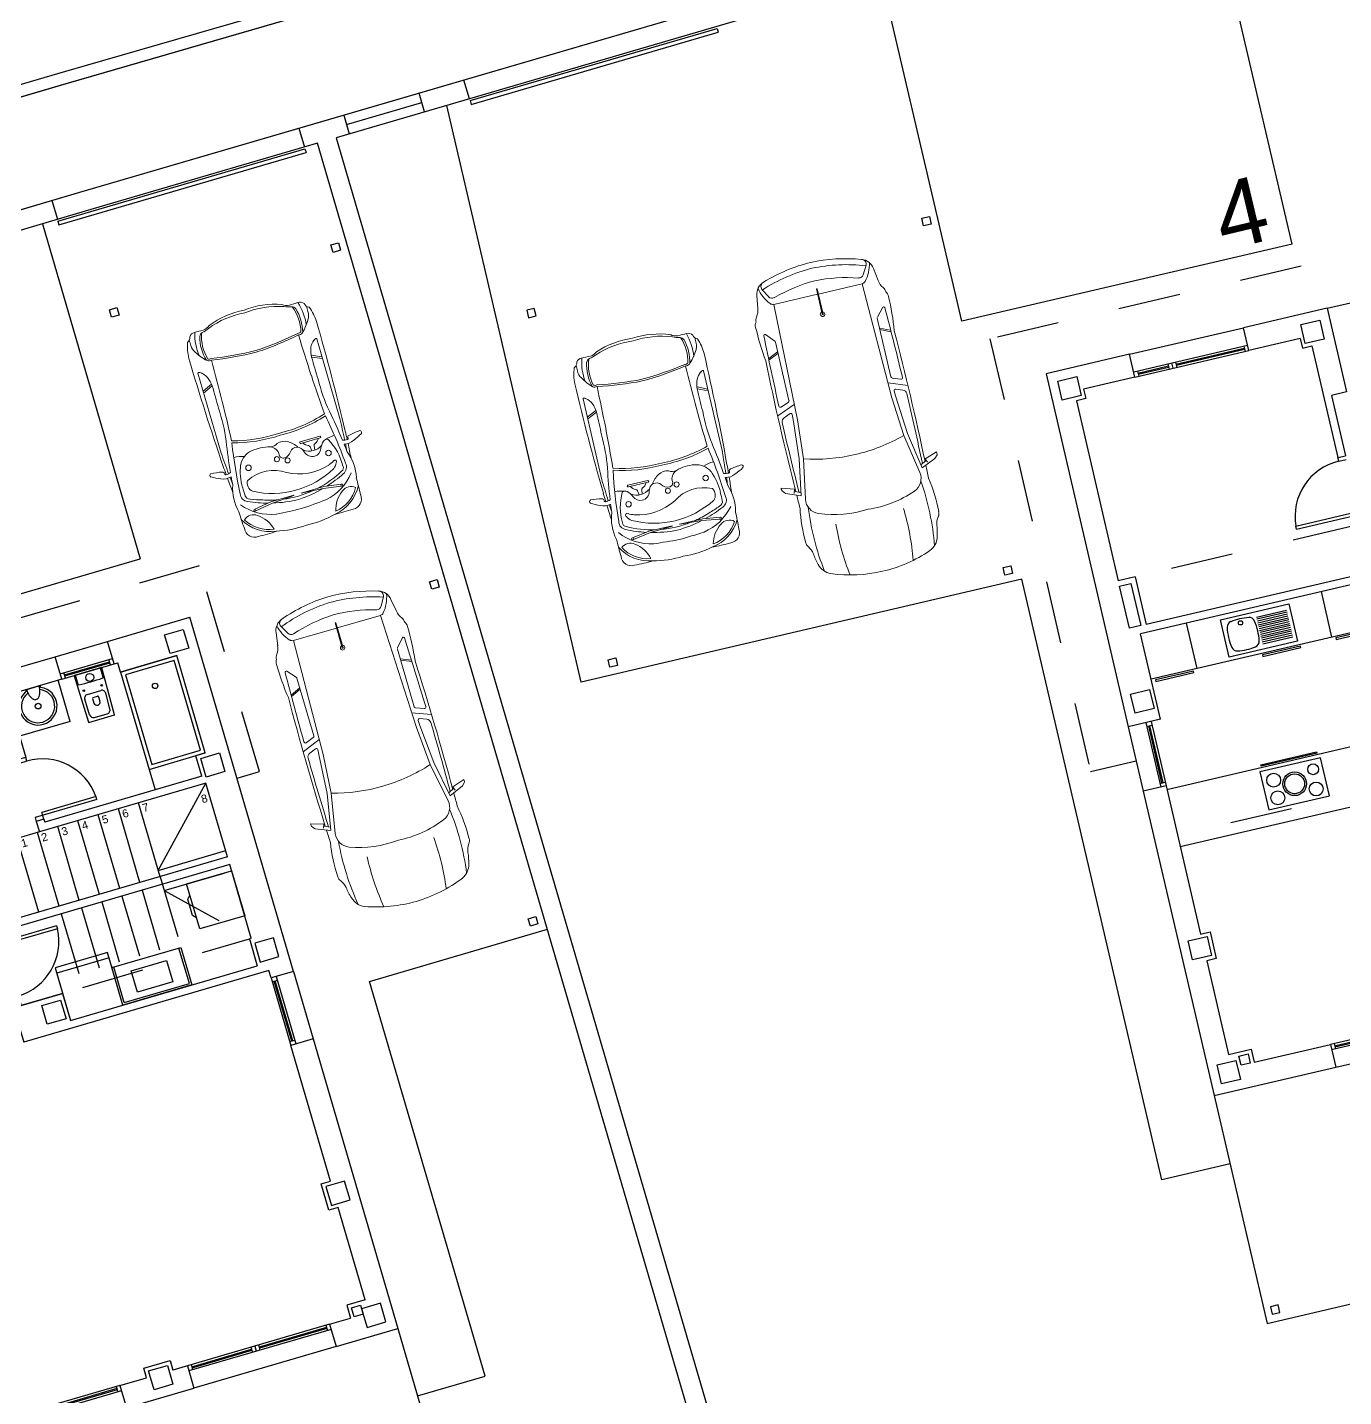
# Model space of a CAD drawing. Header units: millimetres. Extents: x 441061 to 442903, y 4515148 to 4515613.
# Drawn here: x 442600.878 to 442602.987, y 4515551.9 to 4515554.094 of the extents above; entities that cross this region are included whole.
import ezdxf
from ezdxf.enums import TextEntityAlignment as Align

# ---------------------------------------------------------------- set-up
doc = ezdxf.new("R2010")
doc.units = ezdxf.units.MM
doc.linetypes.add('CONTINUA', pattern=[0])
doc.linetypes.add('RAYITAS', pattern=[0.375, 0.25, -0.125])
for name, color, linetype in [('01_mono BAJA', 2, 'Continuous'), ('01_piscinas', 254, 'Continuous'), ('01_proyección', 4, 'RAYITAS')]:
    doc.layers.add(name, color=color, linetype=linetype)
doc.layers.add('01_muebles_B', color=254, linetype='Continuous', lineweight=5)
doc.styles.add('Estilo1', font='swissel.ttf')
doc.styles.add('NIEVES2', font='sanss___.ttf')

# ---------------------------------------------------------------- blocks, each defined once
blk = doc.blocks.new('A$C6A825EFA')
at = {"layer": '01_mono BAJA', "color": 254}
for p, q in [((1.1, 12.5, 0), (0, 12.5, 0)), ((0, 12.5, 0), (0, 7.855, 0)), ((1.1, 12.2, 0), (1.1, 12.5, 0)), ((1.1, 12.5, 0), (2.6, 12.5, 0)), ((3.7, 12.5, 0), (2.6, 12.5, 0)), ((2.6, 12.2, 0), (2.6, 12.5, 0)), ((3.7, 12.5, 0), (3.7, 11.4, 0)), ((3.7, 12.5, 0), (5.2, 12.5, 0)), ((1.1, 12.2, 0), (0.425, 12.2, 0)), ((0.425, 12.2), (0.425, 12.075)), ((1.1, 12.27, 0), (2.6, 12.27, 0)), ((1.1, 12.2, 0), (2.6, 12.2, 0)), ((1.15, 12.27, 0), (1.15, 12.2, 0)), ((1.15, 12.242, 0), (1.55, 12.242, 0)), ((1.15, 12.228, 0), (1.55, 12.228, 0)), ((1.55, 12.27, 0), (1.55, 12.2, 0)), ((1.6, 12.27, 0), (1.6, 12.2, 0)), ((1.65, 12.27, 0), (1.65, 12.2, 0)), ((1.65, 12.242, 0), (2.55, 12.242, 0)), ((1.65, 12.228, 0), (2.55, 12.228, 0)), ((2.55, 12.27, 0), (2.55, 12.2, 0)), ((3.275, 12.2, 0), (2.6, 12.2, 0)), ((3.275, 12.2), (3.275, 12.075)), ((0.3, 12.075, 0), (0.3, 9.705, 0)), ((0.425, 12.075), (0.3, 12.075)), ((3.275, 12.075), (3.4, 12.075)), ((3.4, 12.075, 0), (3.4, 10.606, 0)), ((3.7, 11.4, 0), (3.5, 11.4, 0)), ((3.5, 11.4, 0), (3.5, 10.606, 0)), ((3.4, 10.606, 0), (3.5, 10.606, 0)), ((3.4, 10.556, 0), (3.4, 10.606, 0)), ((3.4, 10.556, 0), (3.5, 10.556, 0)), ((2.676, 9.831, 0), (2.676, 9.872, 0)), ((2.676, 9.872, 0), (3.4, 9.872, 0)), ((2.676, 9.831, 0), (3.5, 9.831, 0)), ((0.52, 9.705, 0), (0.3, 9.705, 0)), ((0.52, 9.705, 0), (0.52, 9.08, 0)), ((3.4, 8.98, 0), (0.425, 8.98, 0)), ((0.425, 7.855, 0), (0.425, 8.98, 0)), ((3.4, 9.08, 0), (0.52, 9.08, 0)), ((1.025, 8.98, 0), (1.025, 8.38, 0)), ((2.8, 8.98, 0), (2.8, 8.38, 0)), ((1.462, 8.43, 0), (1.462, 8.92, 0)), ((1.462, 8.92, 0), (2.362, 8.92, 0)), ((1.921, 8.85, 0), (2.317, 8.85, 0)), ((1.921, 8.825, 0), (2.317, 8.825, 0)), ((1.921, 8.8, 0), (2.317, 8.8, 0)), ((2.362, 8.92, 0), (2.362, 8.43, 0)), ((1.921, 8.775, 0), (2.317, 8.775, 0)), ((1.921, 8.75, 0), (2.317, 8.75, 0)), ((1.921, 8.725, 0), (2.317, 8.725, 0)), ((1.921, 8.7, 0), (2.317, 8.7, 0)), ((1.921, 8.675, 0), (2.317, 8.675, 0)), ((1.921, 8.65, 0), (2.317, 8.65, 0)), ((1.921, 8.625, 0), (2.317, 8.625, 0)), ((2.362, 8.43, 0), (1.462, 8.43, 0)), ((1.921, 8.6, 0), (2.317, 8.6, 0)), ((1.921, 8.575, 0), (2.317, 8.575, 0)), ((1.921, 8.55, 0), (2.317, 8.55, 0)), ((1.921, 8.525, 0), (2.317, 8.525, 0)), ((1.921, 8.5, 0), (2.317, 8.5, 0)), ((3.4, 8.38, 0), (0.425, 8.38, 0)), ((0.425, 7.855, 0), (0, 7.855, 0)), ((0, 7.855, 0), (0, 7.005, 0)), ((0.23, 7.855, 0), (0.23, 7.005, 0)), ((0.23, 7.805, 0), (0.3, 7.805, 0)), ((0.258, 7.055, 0), (0.258, 7.805, 0)), ((0.272, 7.055, 0), (0.272, 7.805, 0)), ((0.3, 7.855, 0), (0.3, 7.005, 0)), ((0.23, 7.055, 0), (0.3, 7.055, 0)), ((0.3, 7.005, 0), (0, 7.005, 0)), ((0, 7.005, 0), (0, 3, 0)), ((0.3, 7.005, 0), (0.3, 5.055, 0)), ((3.4, 6.955, 0), (0.3, 6.955, 0)), ((3.4, 6.205, 0), (0.3, 6.205, 0)), ((0.3, 4.705, 0), (0.3, 3.47, 0)), ((0.3, 3.47, 0), (0.595, 3.47, 0)), ((0.595, 3.47, 0), (0.595, 3.3, 0)), ((0.595, 3.3, 0), (1.6, 3.3, 0)), ((1.6, 3.3, 0), (1.6, 3, 0)), ((4.4, 3.3, 0), (1.6, 3.3, 0)), ((4.4, 3.23, 0), (1.6, 3.23, 0)), ((1.65, 3.3, 0), (1.65, 3.23, 0)), ((1.65, 3.272, 0), (3.35, 3.272, 0)), ((1.65, 3.258, 0), (3.35, 3.258, 0)), ((0, 3, 0), (1.6, 3, 0)), ((0, 3), (0, 0, 0)), ((1.6, 3, 0), (4.4, 3, 0)), ((0, 0, 0), (15.7, 0, 0))]:
    blk.add_line(p, q, dxfattribs=at)
for points in [[(0.375, 12.125), (0.125, 12.125), (0.125, 12.375), (0.375, 12.375), (0.375, 12.125)], [(3.575, 12.125), (3.325, 12.125), (3.325, 12.375), (3.575, 12.375), (3.575, 12.125)], [(0.375, 8.005), (0.125, 8.005), (0.125, 8.255), (0.375, 8.255), (0.375, 8.005)], [(0.375, 4.755), (0.125, 4.755), (0.125, 5.005), (0.375, 5.005), (0.375, 4.755)], [(0.375, 3.125), (0.125, 3.125), (0.125, 3.375), (0.375, 3.375), (0.375, 3.125)]]:
    blk.add_lwpolyline(points, close=True, dxfattribs=at)
at = {"layer": '01_mono BAJA', "color": 254, "elevation": 0}
for points in [[(0.3, 9.635), (0.45, 9.635), (0.45, 9.08), (0.3, 9.08)], [(0.478, 8.36), (0.478, 8.34), (0.978, 8.34), (0.978, 8.36)], [(1.887, 8.36), (1.887, 8.34), (2.387, 8.34), (2.387, 8.36)], [(2.85, 8.36), (2.85, 8.34), (3.35, 8.34), (3.35, 8.36)], [(1.513, 6.408), (2.313, 6.408), (2.312, 6.908), (1.512, 6.908)], [(2.28, 6.975), (1.545, 6.975), (1.545, 6.995), (2.28, 6.995)], [(0.425, 3.42), (0.545, 3.42), (0.545, 3.3), (0.425, 3.3)], [(0.19, 0.2), (0.09, 0.2), (0.09, 0.1), (0.19, 0.1)]]:
    blk.add_lwpolyline(points, close=True, dxfattribs=at)
blk.add_lwpolyline([(0.3, 5.055), (0.425, 5.055), (0.425, 4.705), (0.3, 4.705)], dxfattribs=at)
at = {"layer": '01_mono BAJA', "color": 254}
for centre, radius in [((1.704, 8.825, 0), 0.0275), ((1.66, 6.765, 0), 0.089), ((2.185, 6.785, 0), 0.0693), ((1.912, 6.658, 0), 0.152), ((1.912, 6.658, 0), 0.127), ((1.66, 6.531, 0), 0.089), ((2.165, 6.531, 0), 0.089)]:
    blk.add_circle(centre, radius, dxfattribs=at)
for centre, radius, start, end in [((3.4, 9.831, 0), 0.725, 90, 176.7242), ((2.262, 8.675, 0), 0.75, 169.8852, 190.1148), ((1.598, 8.794, 0), 0.075, 99.0787, 169.8852), ((1.704, 8.127, 0), 0.75, 80.9213, 99.0787), ((1.811, 8.794, 0), 0.075, 10.1148, 80.9213), ((1.146, 8.675, 0), 0.75, 349.8852, 10.1148), ((1.598, 8.557, 0), 0.075, 190.1148, 260.9213), ((1.704, 9.223, 0), 0.75, 260.9213, 279.0787), ((1.811, 8.557, 0), 0.075, 279.0787, 349.8852)]:
    blk.add_arc(centre, radius, start, end, dxfattribs=at)
at = {"layer": '01_proyección', "color": 120, "ltscale": 0.25}
for p, q in [((3.4, 9.705, 0), (0.52, 9.705, 0)), ((3.4, 6.355, 0), (0.3, 6.355, 0))]:
    blk.add_line(p, q, dxfattribs=at)
at = {"layer": '01_proyección', "color": 120, "ltscale": 0.25, "elevation": 0}
blk.add_lwpolyline([(15.7, 7.405), (16.3, 7.405), (16.3, 13.1), (-0.6, 13.1), (-0.6, 7.405), (0, 7.405)], dxfattribs=at)
blk = doc.blocks.new('A$C48161785')
at = {"layer": '01_mono BAJA', "color": 254, "linetype": 'CONTINUA'}
for p, q in [((1.1, 12.5), (0, 12.5)), ((0, 12.5), (0, 7.855)), ((1.1, 12.2), (1.1, 12.5)), ((1.1, 12.5), (2.6, 12.5)), ((3.7, 12.5), (2.6, 12.5)), ((2.6, 12.2), (2.6, 12.5)), ((3.7, 12.5), (3.7, 11.4)), ((3.7, 12.5), (5.2, 12.5)), ((5.5, 12.5), (5.2, 12.5)), ((5.2, 12.5), (5.2, 11.4)), ((5.2, 12.5), (6.225, 12.5)), ((6.225, 12.2), (6.225, 12.5)), ((6.225, 12.5), (6.925, 12.5)), ((6.925, 12.2), (6.925, 12.5)), ((6.925, 12.5), (8.025, 12.5)), ((8.025, 7.77, 0), (8.025, 12.5)), ((1.1, 12.2), (0.425, 12.2)), ((0.425, 12.2, 0), (0.425, 12.075, 0)), ((1.1, 12.27, 0), (2.6, 12.27, 0)), ((1.1, 12.2, 0), (2.6, 12.2, 0)), ((1.15, 12.27), (1.15, 12.2)), ((1.15, 12.242), (1.55, 12.242, 0)), ((1.15, 12.228), (1.55, 12.228, 0)), ((1.55, 12.27, 0), (1.55, 12.2, 0)), ((1.6, 12.27, 0), (1.6, 12.2, 0)), ((1.65, 12.27, 0), (1.65, 12.2, 0)), ((1.65, 12.242, 0), (2.55, 12.242, 0)), ((1.65, 12.228, 0), (2.55, 12.228, 0)), ((2.55, 12.27, 0), (2.55, 12.2, 0)), ((3.275, 12.2), (2.6, 12.2)), ((3.275, 12.2, 0), (3.275, 12.075, 0)), ((5.5, 12.2), (5.5, 11.366)), ((6.225, 12.2), (5.5, 12.2)), ((5.741, 12.198), (5.741, 12.183)), ((5.743, 12.2), (5.931, 12.2)), ((5.934, 12.198), (5.933, 12.183)), ((6.175, 11.65), (6.175, 12.2)), ((6.225, 12.27), (6.925, 12.27)), ((6.225, 12.2), (6.925, 12.2)), ((6.275, 12.2), (6.275, 12.27)), ((6.275, 12.242), (6.875, 12.242)), ((6.275, 12.228), (6.875, 12.228)), ((6.409, 12.073), (6.407, 12.2)), ((6.741, 12.073), (6.743, 12.2)), ((6.875, 12.2), (6.875, 12.27)), ((6.925, 12.2), (6.975, 12.2, 0)), ((6.975, 12.075, 0), (6.975, 12.2, 0)), ((0.3, 12.075), (0.3, 9.705)), ((0.425, 12.075, 0), (0.3, 12.075, 0)), ((3.275, 12.075, 0), (3.4, 12.075, 0)), ((3.4, 12.075), (3.4, 10.606)), ((5.853, 12.043), (5.822, 12.043)), ((6.975, 12.075, 0), (7.725, 12.075, 0)), ((7.725, 10.775, 0), (7.725, 12.075, 0)), ((6.439, 11.659), (6.435, 11.869)), ((6.485, 11.92), (6.665, 11.92)), ((6.535, 11.85), (6.535, 11.79)), ((6.545, 11.86), (6.605, 11.86)), ((6.615, 11.85), (6.615, 11.79)), ((6.711, 11.659), (6.715, 11.869)), ((6.175, 11.65), (5.5, 11.65)), ((6.489, 11.61), (6.661, 11.61)), ((3.77, 11.43), (3.77, 11.4)), ((3.785, 11.5), (3.785, 11.44)), ((4.58, 11.5), (4.58, 11.44)), ((4.595, 11.43), (4.595, 11.4)), ((4.665, 11.5), (4.665, 11.4)), ((5.2, 11.5), (4.665, 11.5)), ((4.715, 11.5), (4.715, 11.4)), ((5.15, 11.467), (4.715, 11.467)), ((5.15, 11.433), (4.715, 11.433)), ((5.15, 11.5), (5.15, 11.4)), ((3.7, 11.4), (3.5, 11.4)), ((3.5, 11.4), (3.5, 10.606)), ((3.71, 11.4), (3.77, 11.4)), ((5.2, 11.4), (4.665, 11.4)), ((5.4, 11.4), (5.2, 11.4)), ((5.4, 11.4), (5.4, 11.366)), ((5.5, 11.366), (5.4, 11.366)), ((5.4, 11.366), (5.4, 11.316)), ((5.5, 11.316), (5.4, 11.316)), ((5.5, 11.316), (5.5, 11.366)), ((6.975, 10.775, 0), (6.975, 10.5)), ((7.725, 10.775, 0), (7.6, 10.775, 0)), ((7.6, 10.5), (7.6, 10.775, 0)), ((3.4, 10.606), (3.5, 10.606)), ((3.4, 10.556), (3.4, 10.606)), ((3.4, 10.556), (3.5, 10.556)), ((3.5, 10.606), (3.5, 10.556)), ((6.224, 10.591), (5.4, 10.591)), ((5.4, 10.591), (5.4, 10.541)), ((5.4, 10.541), (5.4, 10.4)), ((5.5, 10.541), (5.4, 10.541)), ((5.5, 10.541), (5.5, 10.632)), ((6.224, 10.632), (5.5, 10.632)), ((5.5, 10.541), (5.5, 10.5)), ((6.224, 10.591), (6.224, 10.632)), ((5.105, 9.415), (5.105, 10.4)), ((5.4, 10.4), (5.105, 10.4)), ((5.375, 9.415), (5.375, 10.4)), ((7.625, 10.4), (5.4, 10.4)), ((7.6, 10.5), (5.5, 10.5)), ((5.645, 9.415), (5.645, 10.4)), ((5.915, 9.415), (5.915, 10.4)), ((6.185, 9.415), (6.185, 10.4)), ((6.455, 9.415), (6.455, 10.4)), ((6.725, 9.415), (6.725, 10.4)), ((6.725, 9.5), (7.625, 10.4)), ((7.625, 9.415), (7.625, 10.4)), ((2.676, 9.831), (2.676, 9.872)), ((2.676, 9.872), (3.4, 9.872)), ((2.676, 9.831), (3.5, 9.831)), ((3.4, 9.781), (3.4, 9.872)), ((3.5, 9.831), (3.5, 9.781)), ((0.52, 9.705), (0.3, 9.705)), ((0.52, 9.705), (0.52, 9.08)), ((3.4, 9.781), (3.4, 9.08)), ((3.4, 9.781), (3.5, 9.781)), ((3.5, 9.781), (3.5, 8.33)), ((6.725, 9.5), (7.625, 9.5)), ((7.625, 9.415, 0), (4.45, 9.415, 0)), ((4.45, 9.415, 0), (4.45, 9.235, 0)), ((4.45, 9.415, 0), (4.45, 9.235, 0)), ((7.625, 9.315, 0), (4.55, 9.315, 0)), ((4.55, 9.315, 0), (4.55, 9.235, 0)), ((4.55, 9.315, 0), (4.55, 9.235, 0)), ((7.625, 8.33), (7.625, 9.315)), ((4.55, 9.235, 0), (4.45, 9.235, 0)), ((4.45, 9.185, 0), (4.45, 9.235, 0)), ((5.274, 9.185, 0), (4.45, 9.185, 0)), ((4.55, 9.235, 0), (4.55, 9.144, 0)), ((5.274, 9.144, 0), (4.55, 9.144, 0)), ((5.274, 9.185, 0), (5.274, 9.144, 0)), ((3.4, 8.98), (0.425, 8.98)), ((0.425, 7.855), (0.425, 8.98)), ((3.4, 9.08), (0.52, 9.08)), ((1.025, 8.98), (1.025, 8.38)), ((2.8, 8.98), (2.8, 8.38)), ((3.4, 8.98), (3.4, 8.33)), ((1.462, 8.43, 0), (1.462, 8.92, 0)), ((1.462, 8.92, 0), (2.362, 8.92, 0)), ((1.921, 8.85, 0), (2.317, 8.85, 0)), ((1.921, 8.825, 0), (2.317, 8.825, 0)), ((1.921, 8.8, 0), (2.317, 8.8, 0)), ((2.362, 8.92, 0), (2.362, 8.43, 0)), ((1.921, 8.775, 0), (2.317, 8.775, 0)), ((1.921, 8.75, 0), (2.317, 8.75, 0)), ((1.921, 8.725, 0), (2.317, 8.725, 0)), ((1.921, 8.7, 0), (2.317, 8.7, 0)), ((1.921, 8.675, 0), (2.317, 8.675, 0)), ((1.921, 8.65, 0), (2.317, 8.65, 0)), ((1.921, 8.625, 0), (2.317, 8.625, 0)), ((2.362, 8.43, 0), (1.462, 8.43, 0)), ((1.921, 8.6, 0), (2.317, 8.6, 0)), ((1.921, 8.575, 0), (2.317, 8.575, 0)), ((1.921, 8.55, 0), (2.317, 8.55, 0)), ((1.921, 8.525, 0), (2.317, 8.525, 0)), ((1.921, 8.5, 0), (2.317, 8.5, 0)), ((4.45, 8.41, 0), (4.45, 8.46, 0)), ((4.55, 8.46, 0), (4.45, 8.46, 0)), ((4.55, 8.46, 0), (4.55, 8.41, 0)), ((5.805, 8.6, 0), (5.105, 8.6, 0)), ((5.83, 7.995, 0), (5.83, 8.47, 0)), ((6.7, 7.995, 0), (6.7, 8.47, 0)), ((3.4, 8.38), (0.425, 8.38)), ((3.4, 8.33), (3.5, 8.33)), ((4.45, 8.41, 0), (4.45, 7.87, 0)), ((4.55, 8.41, 0), (4.45, 8.41, 0)), ((4.55, 8.41, 0), (4.55, 8.33, 0)), ((5.105, 8.33), (4.55, 8.33)), ((4.55, 8.33), (5.105, 8.33)), ((5.105, 8.33), (5.105, 7.97, 0)), ((7.625, 8.33), (7.6, 8.33)), ((7.625, 8.33), (7.6, 8.33)), ((7.6, 8.33), (7.6, 7.97)), ((5.105, 7.97, 0), (7.6, 7.97, 0)), ((5.83, 7.995, 0), (6.7, 7.995, 0)), ((0.425, 7.855), (0, 7.855)), ((0, 7.855), (0, 7.005)), ((0.23, 7.855), (0.23, 7.005)), ((0.23, 7.805), (0.3, 7.805)), ((0.258, 7.055), (0.258, 7.805)), ((0.272, 7.055), (0.272, 7.805)), ((0.3, 7.855), (0.3, 7.005)), ((7.725, 7.87, 0), (4.45, 7.87, 0)), ((7.725, 7.77, 0), (7.725, 7.87)), ((8.025, 7.77, 0), (7.725, 7.77, 0)), ((7.725, 7.77, 0), (7.725, 6.87, 0)), ((7.795, 7.77, 0), (7.795, 6.87, 0)), ((8.025, 7.77, 0), (8.025, 6.87, 0)), ((7.725, 7.72, 0), (7.795, 7.72, 0)), ((7.753, 6.92, 0), (7.753, 7.72, 0)), ((7.767, 6.92, 0), (7.767, 7.72, 0)), ((0.23, 7.055), (0.3, 7.055)), ((0.3, 7.005), (0, 7.005)), ((0, 7.005), (0, 3)), ((0.3, 7.005), (0.3, 5.055)), ((3.4, 6.955), (0.3, 6.955)), ((3.4, 6.205), (3.4, 6.955)), ((7.725, 6.92, 0), (7.795, 6.92, 0)), ((8.025, 6.87, 0), (7.725, 6.87, 0)), ((7.725, 5.055), (7.725, 6.87, 0)), ((8.025, 6.87, 0), (8.025, 3, 0)), ((3.4, 6.205), (0.3, 6.205)), ((7.6, 4.705), (7.6, 5.055)), ((7.6, 5.055), (7.725, 5.055)), ((0.3, 4.705), (0.3, 3.47)), ((7.725, 4.705), (7.6, 4.705)), ((7.725, 3.47), (7.725, 4.705)), ((0.3, 3.47), (0.595, 3.47)), ((0.595, 3.47), (0.595, 3.3)), ((7.725, 3.47), (7.48, 3.47)), ((7.48, 3.47), (7.48, 3.3, 0)), ((0.595, 3.3), (1.6, 3.3, 0)), ((1.6, 3.3, 0), (1.6, 3, 0)), ((4.4, 3.3, 0), (1.6, 3.3, 0)), ((4.4, 3.23, 0), (1.6, 3.23, 0)), ((1.65, 3.3, 0), (1.65, 3.23, 0)), ((1.65, 3.272, 0), (3.35, 3.272, 0)), ((1.65, 3.258, 0), (3.35, 3.258, 0)), ((3.35, 3.3, 0), (3.35, 3.23, 0)), ((3.4, 3.3, 0), (3.4, 3.23, 0)), ((3.45, 3.3, 0), (3.45, 3.23, 0)), ((4.35, 3.272, 0), (3.45, 3.272, 0)), ((4.35, 3.258, 0), (3.45, 3.258, 0)), ((4.35, 3.3, 0), (4.35, 3.23, 0)), ((4.4, 3.3, 0), (4.755, 3.3, 0)), ((4.4, 3.3, 0), (4.4, 3, 0)), ((5.3, 3.3, 0), (5.105, 3.3, 0)), ((7.2, 3.3, 0), (5.3, 3.3, 0)), ((5.3, 3.3, 0), (5.3, 3, 0)), ((7.2, 3.23, 0), (5.3, 3.23, 0)), ((5.35, 3.3, 0), (5.35, 3.23, 0)), ((5.35, 3.272, 0), (6.15, 3.272, 0)), ((5.35, 3.258, 0), (6.15, 3.258, 0)), ((6.15, 3.3, 0), (6.15, 3.23, 0)), ((6.2, 3.3, 0), (6.2, 3.23, 0)), ((6.25, 3.3, 0), (6.25, 3.23, 0)), ((7.15, 3.272, 0), (6.25, 3.272, 0)), ((7.15, 3.258, 0), (6.25, 3.258, 0)), ((7.15, 3.3, 0), (7.15, 3.23, 0)), ((7.2, 3.3, 0), (7.48, 3.3, 0)), ((7.2, 3.3, 0), (7.48, 3.3, 0)), ((7.2, 3.3, 0), (7.2, 3, 0)), ((0, 3), (1.6, 3)), ((0, 3), (0, 0)), ((0, 3), (1.6, 3, 0)), ((1.6, 3, 0), (4.4, 3, 0)), ((4.4, 3, 0), (5.3, 3, 0)), ((7.2, 3, 0), (5.3, 3, 0)), ((7.2, 3, 0), (8.025, 3)), ((8.025, 3), (8.025, 0)), ((0, 0, 0), (8.025, 0))]:
    blk.add_line(p, q, dxfattribs=at)
for points in [[(0.375, 12.125), (0.125, 12.125), (0.125, 12.375), (0.375, 12.375), (0.375, 12.125)], [(3.575, 12.125), (3.325, 12.125), (3.325, 12.375), (3.575, 12.375), (3.575, 12.125)], [(7.65, 12.375), (7.9, 12.375), (7.9, 12.125), (7.65, 12.125), (7.65, 12.375)], [(3.785, 11.51), (3.785, 11.5), (3.7, 11.5), (3.7, 11.51)], [(3.77, 11.4), (3.7, 11.4), (3.7, 11.5), (3.77, 11.5)], [(3.785, 11.44), (3.785, 11.43), (3.77, 11.43), (3.77, 11.44)], [(4.58, 11.51), (4.58, 11.5), (4.665, 11.5), (4.665, 11.51)], [(4.58, 11.44), (4.58, 11.43), (4.595, 11.43), (4.595, 11.44)], [(3.77, 11.4), (3.77, 11.39), (3.7, 11.39), (3.7, 11.4)], [(3.77, 11.39), (3.77, 10.565), (3.81, 10.565), (3.81, 11.39)], [(4.595, 11.4), (4.595, 11.39), (4.665, 11.39), (4.665, 11.4)], [(7.65, 10.725), (7.9, 10.725), (7.9, 10.475), (7.65, 10.475), (7.65, 10.725)], [(0.3, 9.635), (0.45, 9.635), (0.45, 9.08), (0.3, 9.08)], [(0.375, 8.005), (0.125, 8.005), (0.125, 8.255), (0.375, 8.255), (0.375, 8.005)], [(0.478, 8.36), (0.478, 8.34), (0.978, 8.34), (0.978, 8.36)], [(2.85, 8.36), (2.85, 8.34), (3.35, 8.34), (3.35, 8.36)], [(5.055, 8.005), (4.805, 8.005), (4.805, 8.255), (5.055, 8.255), (5.055, 8.005)], [(7.65, 8.005), (7.9, 8.005), (7.9, 8.255), (7.65, 8.255), (7.65, 8.005)], [(0.375, 4.755), (0.125, 4.755), (0.125, 5.005), (0.375, 5.005), (0.375, 4.755)], [(7.65, 4.755), (7.9, 4.755), (7.9, 5.005), (7.65, 5.005), (7.65, 4.755)], [(0.375, 3.125), (0.125, 3.125), (0.125, 3.375), (0.375, 3.375), (0.375, 3.125)], [(0.425, 3.42), (0.545, 3.42), (0.545, 3.3), (0.425, 3.3)], [(5.055, 3.125), (4.805, 3.125), (4.805, 3.375), (5.055, 3.375), (5.055, 3.125)], [(7.53, 3.42), (7.65, 3.42), (7.65, 3.3), (7.53, 3.3)], [(7.65, 3.125), (7.9, 3.125), (7.9, 3.375), (7.65, 3.375), (7.65, 3.125)], [(7.835, 0.2), (7.935, 0.2), (7.935, 0.1), (7.835, 0.1)]]:
    blk.add_lwpolyline(points, close=True, dxfattribs=at)
at = {"layer": '01_mono BAJA', "color": 254, "linetype": 'CONTINUA', "flags": 128}
blk.add_lwpolyline([(6.394, 12.2, 0.414214), (6.39, 12.196), (6.39, 12.195), (6.4, 11.574, 0.436396), (6.404, 11.57), (6.746, 11.57, 0.436396), (6.75, 11.574), (6.76, 12.195), (6.76, 12.196, 0.414214), (6.756, 12.2)], format="xyb", close=True, dxfattribs=at)
at = {"layer": '01_mono BAJA', "color": 254, "linetype": 'CONTINUA', "elevation": 0}
for points in [[(7.725, 12.075), (6.975, 12.075), (6.975, 10.775), (7.725, 10.775)], [(7.675, 12.025), (7.025, 12.025), (7.025, 10.825), (7.675, 10.825)], [(7.025, 9.23), (7.625, 9.23), (7.625, 8.63), (7.025, 8.63)], [(5.105, 8.67), (5.105, 7.97), (5.805, 7.97), (5.805, 8.67)], [(5.805, 8.47), (6.725, 8.47), (6.725, 7.97), (5.805, 7.97)], [(1.887, 8.36), (1.887, 8.34), (2.387, 8.34), (2.387, 8.36)], [(6.029, 8.363), (6.501, 8.363), (6.501, 8.077), (6.029, 8.077)], [(1.512, 6.408), (2.312, 6.408), (2.312, 6.908), (1.512, 6.908)], [(2.28, 6.975), (1.545, 6.975), (1.545, 6.995), (2.28, 6.995)], [(0.19, 0.2), (0.09, 0.2), (0.09, 0.1), (0.19, 0.1)], [(4.062, 0.2), (3.962, 0.2), (3.962, 0.1), (4.062, 0.1)]]:
    blk.add_lwpolyline(points, close=True, dxfattribs=at)
at = {"layer": '01_mono BAJA', "color": 254, "linetype": 'CONTINUA'}
for points in [[(4.595, 11.5), (4.595, 11.4)], [(4.665, 11.4), (4.665, 11.5)], [(0.3, 5.055), (0.425, 5.055), (0.425, 4.705), (0.3, 4.705)], [(4.755, 3.3), (4.755, 3.425), (5.105, 3.425), (5.105, 3.3)]]:
    blk.add_lwpolyline(points, dxfattribs=at)
at = {"layer": '01_mono BAJA', "color": 254, "linetype": 'CONTINUA', "elevation": 0}
blk.add_lwpolyline([(7.025, 8.78), (6.985, 8.82), (6.985, 9.04), (7.025, 9.08)], dxfattribs=at)
at = {"layer": '01_mono BAJA', "color": 254, "linetype": 'CONTINUA'}
for centre, radius in [((6.575, 12.12), 0.051), ((5.837, 11.953), 0.036), ((6.455, 11.98), 0.01), ((6.695, 11.98), 0.01), ((7.35, 11.781, 0), 0.035), ((1.704, 8.825, 0), 0.0275), ((1.66, 6.765, 0), 0.089), ((2.185, 6.785, 0), 0.0693), ((1.912, 6.658, 0), 0.152), ((1.912, 6.658, 0), 0.127), ((1.66, 6.531, 0), 0.089), ((2.165, 6.531, 0), 0.089)]:
    blk.add_circle(centre, radius, dxfattribs=at)
for centre, radius, start, end in [((5.837, 11.953), 0.243, 114.8749, 65.1251), ((5.837, 11.953), 0.213, 112.0656, 68.0564), ((5.729, 12.184), 0.0128, 300.5291, 356.214), ((5.743, 12.197), 0.0027, 90, 173.3159), ((6.033, 12.197), 0.279, 179.383, 196.8165), ((5.903, 12.158), 0.143, 196.8165, 225.6956), ((5.772, 12.158), 0.143, 314.3044, 343.1835), ((5.642, 12.197), 0.279, 343.1835, 0.617), ((5.931, 12.197), 0.0027, 6.6841, 90), ((5.946, 12.184), 0.0128, 183.786, 239.4709), ((5.837, 12.091), 0.0498, 225.6956, 252.5904), ((5.837, 12.091), 0.0498, 287.9532, 314.3044), ((6.416, 12.073), 0.007, 180.924, 266.9359), ((6.575, 15.044), 2.982, 266.9359, 273.0641), ((6.734, 12.073), 0.007, 273.0641, 359.076), ((6.485, 11.87), 0.05, 90, 180.924), ((6.545, 11.85), 0.01, 90, 180), ((6.575, 11.79), 0.04, 180, 0), ((6.605, 11.85), 0.01, 0, 90), ((6.665, 11.87), 0.05, 359.076, 90), ((6.489, 11.66), 0.05, 180.924, 270), ((6.661, 11.66), 0.05, 270, 359.076), ((3.768, 11.391), 0.827, 272.8856, 359.9505), ((5.5, 10.591), 0.725, 3.2758, 90), ((3.4, 9.831), 0.725, 90, 176.7242), ((4.55, 9.185, 0), 0.725, 270, 356.7242), ((2.262, 8.675, 0), 0.75, 169.8852, 190.1148), ((1.598, 8.794, 0), 0.075, 99.0787, 169.8852), ((1.704, 8.127, 0), 0.75, 80.9213, 99.0787), ((1.811, 8.794, 0), 0.075, 10.1148, 80.9213), ((1.146, 8.675, 0), 0.75, 349.8852, 10.1148), ((1.598, 8.557, 0), 0.075, 190.1148, 260.9213), ((1.704, 9.223, 0), 0.75, 260.9213, 279.0787), ((1.811, 8.557, 0), 0.075, 279.0787, 349.8852)]:
    blk.add_arc(centre, radius, start, end, dxfattribs=at)
at = {"layer": '01_proyección', "color": 120, "ltscale": 0.25}
for p, q in [((3.4, 9.705), (0.52, 9.705)), ((5.375, 9.315), (5.375, 8.33)), ((5.645, 9.315), (5.645, 8.33)), ((5.915, 9.315), (5.915, 8.33)), ((6.185, 9.315), (6.185, 8.33)), ((6.455, 9.315), (6.455, 8.33)), ((6.725, 9.415), (6.725, 8.33)), ((6.725, 9.23), (7.625, 9.23)), ((6.725, 9.23), (7.625, 8.33)), ((5.375, 8.33), (7.6, 8.33)), ((3.4, 6.355), (0.3, 6.355))]:
    blk.add_line(p, q, dxfattribs=at)
at = {"layer": '01_proyección', "color": 120, "ltscale": 0.25, "elevation": 0}
blk.add_lwpolyline([(8.025, 10.35), (8.325, 10.35), (8.325, 13.1), (-0.6, 13.1), (-0.6, 7.405), (0, 7.405)], dxfattribs=at)
at = {"layer": '01_mono BAJA', "color": 254, "linetype": 'CONTINUA', "style": 'NIEVES2'}
for s, p in [('1', (5.174, 10.268)), ('2', (5.444, 10.268)), ('3', (5.714, 10.268)), ('4', (5.984, 10.268)), ('5', (6.254, 10.268)), ('6', (6.524, 10.268)), ('7', (6.794, 10.268)), ('8', (7.55, 10.166))]:
    blk.add_text(s, height=0.103, dxfattribs=at).set_placement(p, align=Align.CENTER)
blk = doc.blocks.new('A$C0D711DC8')
at = {"layer": '01_muebles_B', "color": 254}
for p, q in [((10.733, 9.894), (9.764, 9.894)), ((10.493, 9.894), (10.545, 9.776)), ((10.515, 9.894), (10.567, 9.778)), ((9.004, 9.693), (9.038, 9.48)), ((9.056, 9.495), (9.026, 9.699)), ((9.038, 9.48), (9.054, 9.218)), ((9.056, 9.218), (9.056, 9.495)), ((9.038, 8.865), (9.054, 9.127)), ((9.054, 9.218), (9.056, 9.218)), ((9.054, 9.127), (9.056, 9.127)), ((9.056, 9.127), (9.056, 8.851)), ((9.614, 8.734), (9.614, 8.97)), ((9.634, 8.734), (9.634, 8.97)), ((9.004, 8.652), (9.038, 8.865)), ((9.056, 8.851), (9.026, 8.647)), ((9.546, 8.827), (9.494, 8.834)), ((9.546, 8.878), (9.495, 8.871)), ((10.493, 8.452), (10.545, 8.569)), ((10.515, 8.452), (10.567, 8.567)), ((10.733, 8.452), (9.764, 8.452))]:
    blk.add_line(p, q, dxfattribs=at)
for centre, radius in [((9.014, 9.701), 0.0121), ((9.51, 9.635), 0.0319), ((9.514, 9.288), 0.0297), ((9.466, 9.173), 0.0297), ((9.014, 8.645), 0.0121), ((9.417, 8.691), 0.0319)]:
    blk.add_circle(centre, radius, dxfattribs=at)
for centre, radius, start, end in [((10.167, 9.714), 0.738, 149.7434, 158.9846), ((9.544, 10.069), 0.023, 23.336, 131.4157), ((8.51, 10.147), 1.058, 348.7131, 356.2571), ((9.178, 9.352), 0.549, 69.8978, 103.4423), ((9.94, 2.874), 7.047, 93.9115, 95.3212), ((9.619, 9.904), 0.16, 152.3452, 197.1649), ((9.518, 9.909), 0.0131, 69.95, 178.3297), ((9.777, 9.927), 0.273, 183.7214, 196.1025), ((9.94, 2.874), 7.047, 92.7044, 93.5361), ((10.975, -10.424), 20.353, 93.4112, 94.1277), ((9.525, 9.945), 0.0232, 265.4824, 347.7447), ((10.995, -17.873), 27.82, 90.1403, 92.8584), ((10.732, 9.885), 0.00831, 343.0311, 79.2932), ((10.906, 9.364), 0.584, 69.532, 87.9675), ((11.185, 9.948), 0.0842, 206.7402, 257.6517), ((10.942, 9.629), 2.236, 176.9311, 182.7066), ((8.829, 9.758), 0.121, 83.4929, 184.381), ((9.185, 9.462), 0.48, 118.4979, 171.6974), ((9.142, 9.497), 0.403, 119.7279, 173.0139), ((9.122, 5.315), 4.571, 90.9016, 93.5003), ((9.503, 9.367), 0.611, 128.6532, 169.9617), ((8.847, 9.764), 0.126, 322.6544, 41.1658), ((10.509, 9.106), 1.518, 154.798, 163.8884), ((9.226, 9.718), 0.0964, 77.7254, 158.9302), ((9.211, 9.707), 0.057, 88.7397, 167.4182), ((9.265, 9.038), 0.727, 86.5634, 94.2004), ((8.819, 3.701), 6.126, 80.3818, 85.9978), ((9.306, 9.064), 0.701, 67.8757, 89.7559), ((8.751, 3.271), 6.625, 83.7996, 84.6711), ((10.975, -10.424), 20.353, 94.2603, 94.5093), ((8.751, 3.271), 6.625, 80.1778, 83.3742), ((9.165, 9.803), 0.511, 341.8582, 355.871), ((11.471, 9.253), 1.7, 163.325, 182.6992), ((11.496, 9.248), 1.7, 163.325, 182.5468), ((12.246, 53.159), 43.488, 266.8642, 267.4858), ((10.175, 11.66), 1.884, 261.0449, 273.0528), ((10.459, 15.409), 5.634, 268.1287, 270.8789), ((10.529, 10.11), 0.334, 272.7892, 291.8342), ((10.573, 9.974), 0.192, 294.6989, 323.0283), ((10.691, 9.894), 0.0501, 315.174, 347.3096), ((10.894, 9.715), 0.0607, 143.7564, 193.2967), ((11.29, 9.332), 0.611, 121.0895, 136.7388), ((10.991, 9.25), 0.526, 73.7001, 105.481), ((10.903, 9.711), 0.0495, 146.1855, 196.1005), ((10.991, 9.25), 0.505, 69.1925, 104.8598), ((11.01, 9.2), 0.627, 72.4585, 97.9913), ((11.059, 9.742), 0.141, 86.8457, 126.696), ((11.101, 8.862), 1.022, 88.2888, 91.9327), ((11.113, 9.698), 0.062, 14.8998, 65.8723), ((11.135, 9.81), 0.0644, 351.2386, 60.1485), ((10.241, 9.772), 0.959, 355.5054, 1.6982), ((8.653, 9.896), 0.361, 284.3027, 324.7225), ((10.25, 9.166), 1.218, 160.2257, 168.6391), ((9.975, 9.34), 0.903, 155.1761, 164.735), ((10.144, 9.165), 1.038, 151.121, 207.6483), ((9.314, 9.595), 0.107, 57.3841, 137.6524), ((8.958, 9.487), 0.459, 324.9496, 25.463), ((9.473, 9.516), 0.219, 7.735, 63.719), ((12.021, 70.959), 61.269, 268.42618, 268.89057), ((14.417, 9.048), 3.64, 169.6671, 178.0415), ((14.417, 9.048), 3.62, 169.6671, 178.0415), ((11.473, 9.762), 0.303, 189.085, 205.7225), ((11.352, 9.713), 0.156, 186.0058, 219.1392), ((10.256, 9.278), 1.007, 354.015, 20.5105), ((10.287, 9.262), 1.007, 354.9224, 20.5105), ((9.808, 9.261), 1.13, 166.1566, 184.4621), ((17.649, 8.764), 8.777, 175.3636, 177.3327), ((10.509, 9.106), 1.518, 165.717, 177.48), ((9.185, 9.47), 0.511, 343.3936, 8.525), ((10.25, 9.166), 1.218, 171.2453, 188.5682), ((9.566, 9.362), 0.114, 263.9035, 340.5155), ((9.771, 9.295), 0.101, 164.9008, 216.3288), ((9.808, 9.085), 1.13, 175.5379, 193.8434), ((17.649, 9.581), 8.777, 182.6673, 184.6364), ((10.509, 9.239), 1.518, 182.52, 194.283), ((9.904, 8.914), 0.65, 151.4841, 196.6746), ((9.552, 9.202), 0.047, 86.7847, 183.1724), ((9.6, 9.197), 0.0954, 178.5946, 241.3055), ((9.498, 9.044), 0.0889, 349.0142, 50.9794), ((9.424, 9.265), 0.296, 301.9645, 328.2937), ((9.538, 9.188), 0.158, 330.3363, 17.3801), ((11.471, 9.093), 1.7, 177.3008, 196.675), ((11.496, 9.097), 1.7, 177.4532, 196.675), ((14.417, 9.297), 3.64, 181.9585, 190.3329), ((14.417, 9.297), 3.62, 181.9585, 190.3329), ((10.256, 9.068), 1.007, 339.4895, 5.985), ((10.287, 9.084), 1.007, 339.4895, 5.0776), ((9.528, 8.859), 0.101, 101.4545, 181.9236), ((9.686, 8.849), 0.193, 142.3155, 213.2169), ((9.492, 9.055), 0.098, 279.5997, 343.5492), ((9.665, 8.855), 0.106, 119.0162, 160.5033), ((9.624, 8.97), 0.0104, 0, 180), ((10.942, 8.716), 2.236, 177.2934, 183.0689), ((9.185, 8.884), 0.48, 188.3026, 241.5021), ((9.142, 8.849), 0.403, 186.9861, 240.2721), ((8.653, 8.449), 0.361, 35.2775, 75.6973), ((9.503, 8.978), 0.611, 190.0383, 231.3468), ((10.509, 9.239), 1.518, 196.1116, 205.202), ((10.25, 9.166), 1.218, 191.3609, 207.4845), ((9.525, 8.854), 0.0985, 178.6673, 249.1293), ((9.543, 8.902), 0.0241, 275.7304, 333.0283), ((9.543, 8.803), 0.0241, 26.9717, 84.2696), ((9.665, 8.849), 0.106, 199.4967, 240.9838), ((8.847, 8.581), 0.126, 318.8342, 37.3456), ((9.25, 9.243), 0.672, 267.6901, 298.2478), ((9.346, 8.77), 0.149, 215.4424, 244.8998), ((9.507, 8.785), 0.232, 194.2372, 212.2618), ((9.299, 8.649), 0.0212, 220.8304, 310.3789), ((9.285, 8.645), 0.0299, 337.3586, 32.1758), ((9.426, 8.595), 0.178, 39.093, 68.893), ((9.532, 8.677), 0.0451, 325.113, 43.0643), ((9.161, 8.546), 0.436, 2.9924, 17.9381), ((9.624, 8.734), 0.0104, 180, 0), ((12.246, -34.814), 43.488, 92.5142, 93.1358), ((12.021, -52.613), 61.269, 91.10943, 91.57382), ((10.894, 8.63), 0.0607, 166.7033, 216.2436), ((10.903, 8.634), 0.0495, 163.8995, 213.8145), ((10.991, 9.095), 0.505, 255.1402, 290.8075), ((11.113, 8.647), 0.062, 294.1277, 345.1002), ((11.473, 8.583), 0.303, 154.2775, 170.915), ((11.352, 8.632), 0.156, 140.8608, 173.9942), ((10.241, 8.573), 0.959, 358.3018, 4.4946), ((8.829, 8.587), 0.121, 175.619, 276.5071), ((9.122, 13.031), 4.571, 266.4997, 269.0984), ((9.178, 8.993), 0.549, 256.5577, 290.1022), ((9.226, 8.628), 0.0964, 201.0698, 282.2746), ((9.215, 8.619), 0.0486, 198.7488, 279.3616), ((8.819, 14.644), 6.126, 274.0022, 279.6182), ((8.751, 15.074), 6.625, 275.3289, 276.2004), ((10.975, 28.769), 20.353, 265.4907, 265.7397), ((9.619, 8.441), 0.16, 162.8351, 207.6548), ((9.777, 8.418), 0.273, 163.8975, 176.2786), ((10.975, 28.769), 20.353, 265.8723, 266.5888), ((8.751, 15.074), 6.625, 276.6258, 279.8222), ((10.175, 6.685), 1.884, 86.9472, 98.9551), ((10.459, 2.936), 5.634, 89.1211, 91.8713), ((10.529, 8.236), 0.334, 68.1658, 87.2108), ((10.573, 8.372), 0.192, 36.9717, 65.3011), ((10.691, 8.451), 0.0501, 12.6904, 44.826), ((10.732, 8.46), 0.00831, 280.7068, 16.9689), ((11.29, 9.013), 0.611, 223.2612, 238.9105), ((10.991, 9.095), 0.526, 254.519, 286.2999), ((11.01, 9.145), 0.627, 262.0087, 287.5415), ((11.059, 8.603), 0.141, 233.304, 273.1543), ((11.101, 9.484), 1.022, 268.0673, 271.7112), ((11.185, 8.397), 0.0842, 102.3483, 153.2598), ((11.135, 8.535), 0.0644, 299.8515, 8.7614), ((9.94, 15.472), 7.047, 264.6788, 266.0885), ((10.167, 8.631), 0.738, 201.0154, 210.2566), ((9.518, 8.436), 0.0131, 181.6703, 290.05), ((9.94, 15.472), 7.047, 266.4639, 267.2956), ((9.525, 8.401), 0.0232, 12.2553, 94.5176), ((8.51, 8.199), 1.058, 3.7429, 11.2869), ((10.995, 36.219), 27.82, 267.1416, 269.8597), ((10.906, 8.982), 0.584, 272.0325, 290.468), ((9.544, 8.277), 0.023, 228.5843, 336.664)]:
    blk.add_arc(centre, radius, start, end, dxfattribs=at)
blk = doc.blocks.new('A$C392252A0')
at = {"layer": '01_muebles_B', "color": 254}
for p, q in [((10.715, 8.129), (10.705, 8.127)), ((10.705, 8.127), (10.752, 7.979)), ((10.738, 8.124), (10.715, 8.129)), ((10.775, 8.091), (10.738, 8.124)), ((10.752, 7.979), (10.798, 7.995)), ((10.773, 7.987), (10.809, 7.914)), ((10.846, 7.92), (10.775, 8.091)), ((8.499, 7.763), (8.397, 7.82)), ((8.605, 7.917), (8.455, 7.893)), ((9.019, 7.811), (8.92, 7.9)), ((9.201, 7.926), (9.149, 7.807)), ((9.219, 7.928), (9.166, 7.807)), ((9.784, 7.911), (9.748, 7.818)), ((9.876, 7.976), (9.791, 7.758)), ((9.913, 7.908), (9.882, 7.828)), ((10.418, 7.844), (9.958, 7.808)), ((10.418, 7.844), (10.846, 7.92)), ((10.43, 7.798), (10.894, 7.881)), ((8.599, 7.726), (9.971, 7.763)), ((8.599, 7.725), (8.599, 7.201)), ((9.731, 7.807), (9.031, 7.807)), ((9.898, 7.807), (9.958, 7.808)), ((10.43, 7.798), (9.971, 7.763)), ((8.839, 7.203), (8.537, 7.2)), ((8.537, 7.2), (8.537, 7.193)), ((8.839, 7.19), (8.537, 7.193)), ((8.599, 6.669), (8.599, 7.193)), ((8.499, 6.631), (8.397, 6.573)), ((8.599, 6.668), (9.971, 6.631)), ((9.019, 6.582), (8.92, 6.494)), ((9.731, 6.587), (9.031, 6.587)), ((9.201, 6.468), (9.149, 6.587)), ((9.219, 6.466), (9.166, 6.587)), ((9.784, 6.482), (9.748, 6.576)), ((9.876, 6.418), (9.791, 6.636)), ((9.913, 6.486), (9.882, 6.565)), ((9.898, 6.587), (9.958, 6.585)), ((10.418, 6.55), (9.958, 6.585)), ((10.43, 6.596), (9.971, 6.631)), ((10.418, 6.55), (10.846, 6.473)), ((10.43, 6.596), (10.894, 6.512)), ((8.605, 6.476), (8.455, 6.5)), ((10.705, 6.267), (10.752, 6.414)), ((10.752, 6.414), (10.798, 6.398)), ((10.773, 6.407), (10.809, 6.48)), ((10.846, 6.473), (10.775, 6.303)), ((10.715, 6.265), (10.705, 6.267)), ((10.738, 6.27), (10.715, 6.265)), ((10.775, 6.303), (10.738, 6.27))]:
    blk.add_line(p, q, dxfattribs=at)
for centre, radius, start, end in [((8.808, 7.907), 0.086, 87.4739, 128.6871), ((8.809, 4.809), 3.183, 82.5975, 89.9397), ((11.3, 6.178), 1.816, 87.2886, 100.1742), ((11.389, 7.907), 0.086, 51.3129, 92.5261), ((8.474, 7.733), 0.162, 96.7804, 161.7197), ((8.375, 7.769), 0.0561, 66.6468, 164.8738), ((8.295, 7.436), 0.435, 49.0196, 78.8841), ((8.586, 8.093), 0.177, 275.9895, 308.6871), ((8.751, 7.888), 0.086, 87.4739, 128.6871), ((8.929, 7.908), 0.0124, 91.7937, 220.4777), ((10.022, -29.576), 37.513, 90.3882, 91.6701), ((10.099, -28.508), 36.485, 88.9288, 91.3819), ((9.768, 7.918), 0.0177, 338.7209, 90.3882), ((9.897, 7.823), 0.0159, 158.7209, 271.5074), ((9.963, 7.889), 0.0531, 90.2143, 158.7209), ((10.099, -28.508), 36.45, 88.8997, 90.2143), ((10.099, -28.508), 36.485, 88.6181, 88.8592), ((10.925, 7.707), 0.177, 21.0532, 100.1701), ((11.313, 4.914), 2.974, 81.2806, 96.1737), ((11.554, 8.112), 0.177, 231.3129, 264.0105), ((11.467, 7.285), 0.654, 72.0531, 84.0105), ((11.619, 7.711), 0.203, 22.7994, 75.9629), ((10.216, 7.155), 1.997, 161.6598, 178.7983), ((10.242, 7.158), 1.952, 160.298, 178.865), ((10.276, 7.152), 1.836, 162.6109, 178.6018), ((8.473, 7.717), 0.0531, 342.7058, 60.706), ((8.545, 7.725), 0.0531, 0, 49.0196), ((9.031, 7.824), 0.0177, 228.3547, 270), ((9.731, 7.824), 0.0177, 270, 338.7209), ((8.43, 7.197), 2.089, 0, 16.7318), ((9.874, 7.302), 1.304, 355.3559, 21.0532), ((10.262, 7.197), 1.654, 0, 21.006), ((11.437, 4.633), 2.974, 81.5863, 93.456), ((10.216, 7.239), 1.997, 181.2017, 198.3402), ((10.242, 7.236), 1.952, 181.135, 199.702), ((10.276, 7.242), 1.836, 181.3982, 197.3891), ((8.839, 7.197), 0.0267, 193.7603, 166.2397), ((8.839, 7.197), 0.00662, 270, 90), ((8.43, 7.197), 2.089, 343.2682, 0), ((9.874, 7.091), 1.304, 338.9468, 4.6441), ((10.262, 7.197), 1.654, 338.994, 0), ((11.437, 9.761), 2.974, 266.544, 278.4137), ((8.474, 6.661), 0.162, 198.2803, 263.2196), ((8.375, 6.625), 0.0561, 195.1262, 293.3532), ((8.295, 6.957), 0.435, 281.1159, 310.9804), ((8.473, 6.677), 0.0531, 299.294, 17.2942), ((8.545, 6.669), 0.0531, 310.9804, 0), ((9.031, 6.569), 0.0177, 90, 131.6453), ((9.731, 6.569), 0.0177, 21.2791, 90), ((9.897, 6.571), 0.0159, 88.4926, 201.2791), ((10.925, 6.686), 0.177, 259.8299, 338.9468), ((11.619, 6.682), 0.203, 284.0371, 337.2006), ((8.586, 6.3), 0.177, 51.3129, 84.0105), ((8.751, 6.506), 0.086, 231.3129, 272.5261), ((8.808, 6.487), 0.086, 231.3129, 272.5261), ((8.809, 9.584), 3.183, 270.0603, 277.4025), ((8.929, 6.486), 0.0124, 139.5223, 268.2063), ((10.022, 43.97), 37.513, 268.3299, 269.6118), ((10.099, 42.902), 36.485, 268.6181, 271.0712), ((9.768, 6.476), 0.0177, 269.6118, 21.2791), ((9.963, 6.505), 0.0531, 201.2791, 269.7857), ((10.099, 42.902), 36.45, 269.7857, 271.1003), ((10.099, 42.902), 36.485, 271.1408, 271.3819), ((11.3, 8.215), 1.816, 259.8258, 272.7114), ((11.313, 9.479), 2.974, 263.8263, 278.7194), ((11.389, 6.487), 0.086, 267.4739, 308.6871), ((11.554, 6.282), 0.177, 95.9895, 128.6871), ((11.467, 7.108), 0.654, 275.9895, 287.9469)]:
    blk.add_arc(centre, radius, start, end, dxfattribs=at)
blk = doc.blocks.new('A$C21391103')
at = {"layer": '01_piscinas'}
for p, q in [((138.442, 110.936), (137.373, 115.523)), ((134.205, 109.949), (133.187, 114.323)), ((131.379, 114.082), (125.995, 112.507)), ((131.447, 113.841), (126.185, 112.302)), ((127.901, 112.778), (131.068, 113.704)), ((127.915, 112.73), (131.082, 113.656)), ((131.068, 113.704), (131.082, 113.656)), ((127.894, 112.802), (127.823, 113.042)), ((127.318, 112.634), (127.248, 112.874)), ((126.318, 112.472), (127.283, 112.754)), ((129.325, 105.325), (127.603, 112.717)), ((126.283, 112.592), (126.353, 112.352)), ((125.995, 112.507), (122.895, 111.601)), ((125.707, 112.423), (125.777, 112.183)), ((125.945, 112.232), (122.965, 111.361)), ((131.492, 93.263), (125.945, 112.232)), ((126.185, 112.302), (131.732, 93.334)), ((122.617, 111.233), (125.784, 112.159)), ((122.631, 111.185), (125.798, 112.111)), ((125.784, 112.159), (125.798, 112.111)), ((122.895, 111.601), (111.032, 108.096)), ((122.539, 111.497), (122.61, 111.257)), ((122.965, 111.361), (111.158, 107.872)), ((122.418, 111.199), (123.673, 106.906)), ((122.617, 111.233), (122.631, 111.185)), ((138.442, 110.936), (134.205, 109.949)), ((117.411, 105.075, 0), (123.673, 106.906, 0)), ((134.976, 106.642), (129.325, 105.325)), ((136.769, 98.943), (134.976, 106.642)), ((126.611, 101.486), (128.896, 102.156)), ((128.093, 96.426, 0), (126.611, 101.486)), ((137.645, 99.148), (136.769, 98.943)), ((127.229, 96.173, 0), (128.093, 96.426, 0))]:
    blk.add_line(p, q, dxfattribs=at)
for points in [[(73.334, 98.756), (80.219, 100.74), (85.093, 102.203), (89.184, 103.378), (99.579, 106.377), (103.268, 107.423), (105.948, 108.215), (115.617, 111.08), (122.718, 113.156), (131.037, 115.555, -0.017052), (142.061, 118.562, -0.020922), (149.674, 119.96, -0.027056), (160.914, 120.824, -0.015663)], [(160.925, 120.663, 0.025858), (149.729, 119.798, 0.017876), (142.07, 118.439, 0.01262), (131.089, 115.419), (122.721, 112.991), (115.656, 110.914), (114.687, 110.626), (106.945, 108.338), (105.949, 108.056), (103.269, 107.265), (99.637, 106.223), (89.221, 103.236), (85.15, 102.034), (84.189, 101.768), (80.267, 100.643), (79.255, 100.347), (73.404, 98.634)], [(160.845, 119.262, 0.031319), (150.017, 118.468, 0.030707), (139.548, 116.431, -0.006248), (131.379, 114.082), (122.895, 111.601), (110.538, 107.95), (106.545, 106.773), (100.69, 105.108), (89.546, 101.891), (83.593, 100.163), (79.63, 99.025), (73.389, 97.196)], [(78.519, 98.445), (89.04, 80.853), (89.159, 80.887), (95.126, 82.619), (101.626, 84.496), (106.217, 85.821), (112.127, 87.502), (116.224, 88.709), (116.66, 88.838), (128.554, 92.353), (131.628, 93.251), (131.67, 93.264), (136.85, 94.779, 0.005835), (144.93, 97.099, -0.002257), (145.516, 97.245, -0.002318), (146.117, 97.388, -0.000234), (146.132, 97.392, -0.000109), (146.161, 97.398, -0.024811), (152.684, 98.583, -0.026464), (159.712, 99.172, -0.005162), (161.088, 99.201, -0.022759), (169.41, 98.906), (174.437, 98.6), (190.391, 97.628)], [(78.444, 98.423), (89.005, 80.765), (89.18, 80.815), (95.147, 82.547), (101.647, 84.424), (106.238, 85.749), (112.147, 87.43), (116.245, 88.638), (116.682, 88.766), (128.575, 92.281), (131.649, 93.179), (131.692, 93.192), (136.871, 94.706, 0.005834), (144.95, 97.027, -0.002251), (145.534, 97.172, -0.002318), (146.134, 97.315, -0.000235), (146.15, 97.319, -0.000109), (146.178, 97.325, -0.024812), (152.694, 98.509, -0.026464), (159.714, 99.097, -0.005162), (161.089, 99.126, -0.022761), (169.405, 98.831), (174.432, 98.525), (190.389, 97.553)]]:
    blk.add_lwpolyline(points, format="xyb", dxfattribs=at)
blk.add_lwpolyline([(127.901, 112.778), (127.915, 112.73)], dxfattribs=at)
for points in [[(133.715, 111.174), (133.692, 111.271), (133.79, 111.294), (133.812, 111.196)], [(126.146, 110.832), (126.117, 110.928), (126.213, 110.956), (126.242, 110.86)], [(123.305, 110), (123.277, 110.096), (123.373, 110.124), (123.401, 110.028)], [(128.748, 110.017), (128.725, 110.114), (128.628, 110.091), (128.65, 109.994)], [(134.758, 106.694), (134.736, 106.791), (134.833, 106.814), (134.856, 106.716)], [(127.41, 106.514), (127.382, 106.61), (127.478, 106.638), (127.506, 106.542)], [(129.769, 105.634), (129.791, 105.537), (129.694, 105.514), (129.671, 105.611)], [(128.675, 102.195), (128.647, 102.291), (128.743, 102.319), (128.771, 102.223)]]:
    blk.add_lwpolyline(points, close=True, dxfattribs=at)
blk.add_arc((41.481, 442.094), 360.122, 285.35408, 286.69169, dxfattribs=at)
for name, p, rotation in [('A$C6A825EFA', (138.122, 97.102, 0), 13.11204975353741), ('A$C48161785', (120.116, 91.905, 0), 16.30065189049539)]:
    blk.add_blockref(name, p, dxfattribs=dict(at, rotation=rotation))
at = {"layer": '01_piscinas', "yscale": 1.1, "zscale": 1.1}
for name, p, xscale, rotation in [('A$C392252A0', (137.926, 121.306), -1.1, 103.1120496413716), ('A$C0D711DC8', (138.152, 100.973), 1.1, 106.1616331548202), ('A$C0D711DC8', (122.973, 95.347), -1.1, 283.1120496413716), ('A$C392252A0', (115.958, 112.899), 1.1, 286.1616331548201)]:
    blk.add_blockref(name, p, dxfattribs=dict(at, xscale=xscale, rotation=rotation))
at = {"layer": '01_piscinas', "style": 'Estilo1'}
blk.add_text('4', height=0.849, rotation=13.4078, dxfattribs=at).set_placement((137.882, 110.929), align=Align.CENTER)

msp = doc.modelspace()

# ---------------------------------------------------------------- linework, layer by layer
at = {"layer": '01_piscinas'}
for points in [[(442594.7665, 4515552.2241), (442595.6272, 4515552.4721), (442596.2364, 4515552.655), (442596.7478, 4515552.8019), (442598.0472, 4515553.1767), (442598.5083, 4515553.3075), (442598.8433, 4515553.4065), (442600.0519, 4515553.7646), (442600.9395, 4515554.0241), (442601.9794, 4515554.324, -0.017052), (442603.3574, 4515554.6999, -0.020922), (442604.309, 4515554.8746, -0.027056), (442605.714, 4515554.9826, -0.015663)], [(442605.7154, 4515554.9625, 0.025858), (442604.3159, 4515554.8544, 0.017876), (442603.3585, 4515554.6845, 0.01262), (442601.9859, 4515554.307), (442600.9399, 4515554.0035), (442600.0568, 4515553.7439), (442599.9357, 4515553.7079), (442598.9679, 4515553.4219), (442598.8434, 4515553.3866), (442598.5084, 4515553.2877), (442598.0544, 4515553.1575), (442596.7524, 4515552.7841), (442596.2435, 4515552.6339), (442596.1234, 4515552.6006), (442595.6332, 4515552.46), (442595.5067, 4515552.423), (442594.7753, 4515552.2089)], [(442605.7054, 4515554.7874, 0.031319), (442604.3519, 4515554.6881, 0.030707), (442603.0433, 4515554.4335, -0.006248), (442602.0222, 4515554.1399), (442600.9617, 4515553.8297), (442599.417, 4515553.3734), (442598.9179, 4515553.2262), (442598.186, 4515553.0181), (442596.793, 4515552.616), (442596.0489, 4515552.4), (442595.5535, 4515552.2577), (442594.7734, 4515552.0291)]]:
    msp.add_lwpolyline(points, format="xyb", dxfattribs=at)

# ---------------------------------------------------------------- block references
at = {"layer": '01_piscinas', "color": 6, "linetype": 'CONTINUA', "xscale": 0.125, "yscale": 0.125, "zscale": 0.125}
msp.add_blockref('A$C21391103', (442585.5998, 4515539.8796), dxfattribs=at)

doc.saveas('drawing.dxf')
